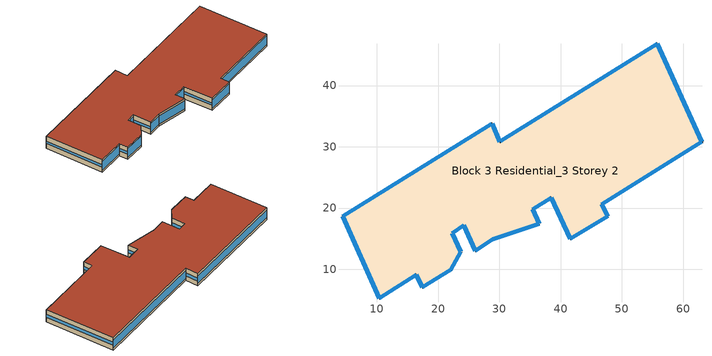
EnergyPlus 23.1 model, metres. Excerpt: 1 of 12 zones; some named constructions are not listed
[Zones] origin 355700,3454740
Block 3 Residential_3 Storey 2
 floor outside (Project Floor): 55.76,46.8 63.07,30.85 46.73,20.65 47.65,18.64 41.6,14.95 38.45,21.65 35.47,19.81 36.49,17.46 28.93,14.91 26.04,13.06 24.19,17.19 22.27,15.89 23.66,12.87 22.09,9.9 17.39,7.08 16.46,9.09 10.41,5.29 4.4,18.68 28.8,33.76 30.1,30.86 z6
 wall outside (Project Wall): 4.4,18.68 10.41,5.29 16.46,9.09 17.39,7.08 22.09,9.9 23.66,12.87 22.27,15.89 24.19,17.19 26.04,13.06 28.93,14.91 36.49,17.46 35.47,19.81 38.45,21.65 41.6,14.95 47.65,18.64 46.73,20.65 63.07,30.85 55.76,46.8 30.1,30.86 28.8,33.76 4.4,18.68 z6:9
 window (Residential_west_window_construction): 4.4,18.67 10.4,5.3 / 16.46,9.09 17.39,7.08 / 24.2,17.19 26.04,13.06 / 38.45,21.65 41.6,14.96 z7.2:7.8
 window (Residential_south_window_construction): 10.41,5.3 16.46,9.09 / 17.39,7.08 22.09,9.9 / 22.27,15.89 24.19,17.19 / 26.04,13.06 28.93,14.91 / 28.93,14.91 36.49,17.46 / 35.47,19.81 38.45,21.65 / 41.6,14.96 47.65,18.64 / 46.74,20.65 63.06,30.84 z6.45:8.55
 window (Residential_east_window_construction): 22.09,9.9 23.66,12.87 / 23.66,12.87 22.27,15.88 / 36.49,17.47 35.47,19.81 / 47.65,18.64 46.73,20.65 / 63.06,30.86 55.76,46.79 / 30.1,30.86 28.8,33.75 z7.12:7.88
 window (Residential_north_window_construction): 55.74,46.79 30.11,30.86 / 28.79,33.75 4.41,18.69 z6.6:8.4
 roof outside (Project Ceiling): 47.65,18.64 46.73,20.65 63.07,30.85 55.76,46.8 30.1,30.86 28.8,33.76 4.4,18.68 10.41,5.29 16.46,9.09 17.39,7.08 22.09,9.9 23.66,12.87 22.27,15.89 24.19,17.19 26.04,13.06 28.93,14.91 36.49,17.46 35.47,19.81 38.45,21.65 41.6,14.95 z9
[SCHEDULE:DAY:HOURLY]
Schedule_administration_heating_summer_hourly; Schedule_commerical_heating_summer_hourly; Schedule_residential_heating_summer_hourly; Schedule_school_heating_summer_hourly; Schedule_hospital_heating_summer_hourly; Schedule_Industrial_heating_summer_hourly; Schedule_transport_heating_summer_hourly; Schedule_office_heating_summer_hourly: -20, -20, -20, -20, -20, -20, -20, -20, -20, -20, -20, -20, -20, -20, -20, -20, -20, -20, -20, -20, -20, -20, -20, -20
Schedule_administration_heating_winnter_weekday_hourly: 5, 5, 5, 5, 5, 5, 12, 12, 18, 20, 20, 20, 20, 20, 20, 20, 20, 20, 18, 5, 5, 5, 5, 5
Schedule_administration_heating_winnter_holiday_hourly; Schedule_school_heating_winnter_holiday_hourly: 5, 5, 5, 5, 5, 5, 5, 5, 5, 5, 5, 5, 5, 5, 5, 5, 5, 5, 5, 5, 5, 5, 5, 5
Schedule_administration_cooling_winter_hourly; Schedule_administration_cooling_summer_holiday_hourly; Schedule_commerical_cooling_winter_hourly; Schedule_residential_cooling_winter_hourly; Schedule_school_cooling_winter_hourly; Schedule_school_cooling_summer_holiday_hourly; Schedule_hospital_cooling_winter_hourly; Schedule_Industrial_cooling_winter_hourly; Schedule_transport_cooling_winter_hourly; Schedule_office_cooling_winter_hourly: 50, 50, 50, 50, 50, 50, 50, 50, 50, 50, 50, 50, 50, 50, 50, 50, 50, 50, 50, 50, 50, 50, 50, 50
Schedule_administration_cooling_summer_weekday_hourly: 50, 50, 50, 50, 50, 50, 50, 28, 26, 26, 26, 26, 26, 26, 26, 26, 26, 26, 50, 50, 50, 50, 50, 50
Schedule_commerical_heating_winnter_weekday_hourly; Schedule_commerical_heating_winnter_holiday_hourly: 5, 5, 5, 5, 5, 5, 12, 16, 18, 18, 18, 18, 18, 18, 18, 18, 18, 18, 18, 18, 12, 5, 5, 5
Schedule_commerical_cooling_summer_weekday_hourly; Schedule_commerical_cooling_summer_holiday_hourly: 50, 50, 50, 50, 50, 50, 50, 28, 24, 24, 24, 24, 24, 24, 24, 24, 24, 24, 24, 24, 24, 28, 50, 50
Schedule_residential_heating_winnter_weekday_hourly; Schedule_residential_heating_winnter_holiday_hourly: 18, 18, 18, 18, 18, 18, 18, -20, -20, -20, -20, -20, -20, -20, -20, -20, -20, -20, -20, -20, 18, 18, 18, 18
Schedule_residential_cooling_summer_weekday_hourly; Schedule_residential_cooling_summer_holiday_hourly: 26, 26, 26, 26, 26, 26, 26, 50, 50, 50, 50, 50, 50, 50, 50, 50, 50, 50, 50, 50, 26, 26, 26, 26
Schedule_school_heating_winnter_weekday_hourly: 5, 5, 5, 5, 5, 12, 18, 20, 20, 20, 20, 20, 20, 20, 20, 20, 20, 20, 18, 12, 5, 5, 5, 5
Schedule_school_cooling_summer_weekday_hourly: 50, 50, 50, 50, 50, 50, 28, 26, 26, 26, 26, 26, 26, 26, 26, 26, 26, 26, 50, 50, 50, 50, 50, 50
Schedule_hospital_heating_winnter_weekday_hourly; Schedule_hospital_heating_winnter_holiday_hourly: 22, 22, 22, 22, 22, 22, 22, 22, 22, 22, 22, 22, 22, 22, 22, 22, 22, 22, 22, 22, 22, 22, 22, 22
Schedule_hospital_cooling_summer_weekday_hourly; Schedule_hospital_cooling_summer_holiday_hourly: 26, 26, 26, 26, 26, 26, 26, 26, 26, 26, 26, 26, 26, 26, 26, 26, 26, 26, 26, 26, 26, 26, 26, 26
Schedule_Industrial_heating_winnter_weekday_hourly; Schedule_Industrial_heating_winnter_holiday_hourly: -20, -20, -20, -20, -20, -20, 18, 18, 18, 18, 18, 18, 18, 18, 18, 18, 18, 18, 18, -20, -20, -20, -20, -20
Schedule_Industrial_cooling_summer_weekday_hourly; Schedule_Industrial_cooling_summer_holiday_hourly: 50, 50, 50, 50, 50, 50, 50, 28, 28, 28, 28, 28, 28, 28, 28, 28, 28, 28, 28, 50, 50, 50, 50, 50
Schedule_transport_heating_winnter_weekday_hourly; Schedule_transport_heating_winnter_holiday_hourly: 18, 18, 18, 18, 18, 18, 20, 20, 20, 20, 20, 20, 20, 20, 20, 20, 20, 20, 20, 20, 20, 20, 18, 18
Schedule_transport_cooling_summer_weekday_hourly; Schedule_transport_cooling_summer_holiday_hourly: 26, 26, 26, 26, 26, 26, 26, 24, 24, 24, 25, 24, 24, 24, 24, 24, 24, 24, 24, 24, 24, 24, 26, 28
Schedule_office_heating_winnter_weekday_hourly: 5, 5, 5, 5, 5, 5, 12, 18, 20, 20, 20, 20, 20, 20, 20, 20, 20, 20, 20, 18, 12, 5, 5, 5
Schedule_office_heating_winnter_holiday_hourly: 5, 5, 5, 5, 5, 5, 5, 5, 5, 16, 16, 16, 16, 16, 16, 16, 16, 5, 5, 5, 5, 5, 5, 5
Schedule_office_cooling_summer_weekday_hourly: 50, 50, 50, 50, 50, 50, 28, 26, 26, 26, 26, 26, 26, 26, 26, 26, 26, 26, 26, 26, 50, 50, 50, 50
Schedule_office_cooling_summer_holiday_hourly: 50, 50, 50, 50, 50, 50, 50, 50, 50, 50, 50, 26, 26, 26, 26, 26, 26, 50, 50, 50, 50, 50, 50, 50
[SCHEDULE:WEEK:DAILY]
Schedule_administration_heating_summer_weekly: Schedule_administration_heating_summer_hourly, Schedule_administration_heating_summer_hourly, Schedule_administration_heating_summer_hourly, Schedule_administration_heating_summer_hourly, Schedule_administration_heating_summer_hourly, Schedule_administration_heating_summer_hourly, Schedule_administration_heating_summer_hourly, Schedule_administration_heating_summer_hourly, Schedule_administration_heating_summer_hourly, Schedule_administration_heating_summer_hourly, Schedule_administration_heating_summer_hourly, Schedule_administration_heating_summer_hourly
Schedule_administration_heating_winnter_weekly: Schedule_administration_heating_winnter_holiday_hourly, Schedule_administration_heating_winnter_weekday_hourly, Schedule_administration_heating_winnter_weekday_hourly, Schedule_administration_heating_winnter_weekday_hourly, Schedule_administration_heating_winnter_weekday_hourly, Schedule_administration_heating_winnter_weekday_hourly, Schedule_administration_heating_winnter_holiday_hourly, Schedule_administration_heating_winnter_holiday_hourly, Schedule_administration_heating_winnter_weekday_hourly, Schedule_administration_heating_winnter_weekday_hourly, Schedule_administration_heating_winnter_holiday_hourly, Schedule_administration_heating_winnter_holiday_hourly
Schedule_administration_cooling_winnter_weekly: Schedule_administration_cooling_winter_hourly, Schedule_administration_cooling_winter_hourly, Schedule_administration_cooling_winter_hourly, Schedule_administration_cooling_winter_hourly, Schedule_administration_cooling_winter_hourly, Schedule_administration_cooling_winter_hourly, Schedule_administration_cooling_winter_hourly, Schedule_administration_cooling_winter_hourly, Schedule_administration_cooling_winter_hourly, Schedule_administration_cooling_winter_hourly, Schedule_administration_cooling_winter_hourly, Schedule_administration_cooling_winter_hourly
Schedule_administration_cooling_summer_weekly: Schedule_administration_cooling_summer_holiday_hourly, Schedule_administration_cooling_summer_weekday_hourly, Schedule_administration_cooling_summer_weekday_hourly, Schedule_administration_cooling_summer_weekday_hourly, Schedule_administration_cooling_summer_weekday_hourly, Schedule_administration_cooling_summer_weekday_hourly, Schedule_administration_cooling_summer_holiday_hourly, Schedule_administration_cooling_summer_holiday_hourly, Schedule_administration_cooling_summer_weekday_hourly, Schedule_administration_cooling_summer_weekday_hourly, Schedule_administration_cooling_summer_holiday_hourly, Schedule_administration_cooling_summer_holiday_hourly
Schedule_transport_heating_summer_weekly: Schedule_transport_heating_summer_hourly, Schedule_transport_heating_summer_hourly, Schedule_transport_heating_summer_hourly, Schedule_transport_heating_summer_hourly, Schedule_transport_heating_summer_hourly, Schedule_transport_heating_summer_hourly, Schedule_transport_heating_summer_hourly, Schedule_transport_heating_summer_hourly, Schedule_transport_heating_summer_hourly, Schedule_transport_heating_summer_hourly, Schedule_transport_heating_summer_hourly, Schedule_transport_heating_summer_hourly
Schedule_transport_heating_winnter_weekly: Schedule_transport_heating_winnter_holiday_hourly, Schedule_transport_heating_winnter_weekday_hourly, Schedule_transport_heating_winnter_weekday_hourly, Schedule_transport_heating_winnter_weekday_hourly, Schedule_transport_heating_winnter_weekday_hourly, Schedule_transport_heating_winnter_weekday_hourly, Schedule_transport_heating_winnter_holiday_hourly, Schedule_transport_heating_winnter_holiday_hourly, Schedule_transport_heating_winnter_weekday_hourly, Schedule_transport_heating_winnter_weekday_hourly, Schedule_transport_heating_winnter_holiday_hourly, Schedule_transport_heating_winnter_holiday_hourly
Schedule_transport_cooling_winnter_weekly: Schedule_transport_cooling_winter_hourly, Schedule_transport_cooling_winter_hourly, Schedule_transport_cooling_winter_hourly, Schedule_transport_cooling_winter_hourly, Schedule_transport_cooling_winter_hourly, Schedule_transport_cooling_winter_hourly, Schedule_transport_cooling_winter_hourly, Schedule_transport_cooling_winter_hourly, Schedule_transport_cooling_winter_hourly, Schedule_transport_cooling_winter_hourly, Schedule_transport_cooling_winter_hourly, Schedule_transport_cooling_winter_hourly
Schedule_transport_cooling_summer_weekly: Schedule_transport_cooling_summer_holiday_hourly, Schedule_transport_cooling_summer_weekday_hourly, Schedule_transport_cooling_summer_weekday_hourly, Schedule_transport_cooling_summer_weekday_hourly, Schedule_transport_cooling_summer_weekday_hourly, Schedule_transport_cooling_summer_weekday_hourly, Schedule_transport_cooling_summer_holiday_hourly, Schedule_transport_cooling_summer_holiday_hourly, Schedule_transport_cooling_summer_weekday_hourly, Schedule_transport_cooling_summer_weekday_hourly, Schedule_transport_cooling_summer_holiday_hourly, Schedule_transport_cooling_summer_holiday_hourly
